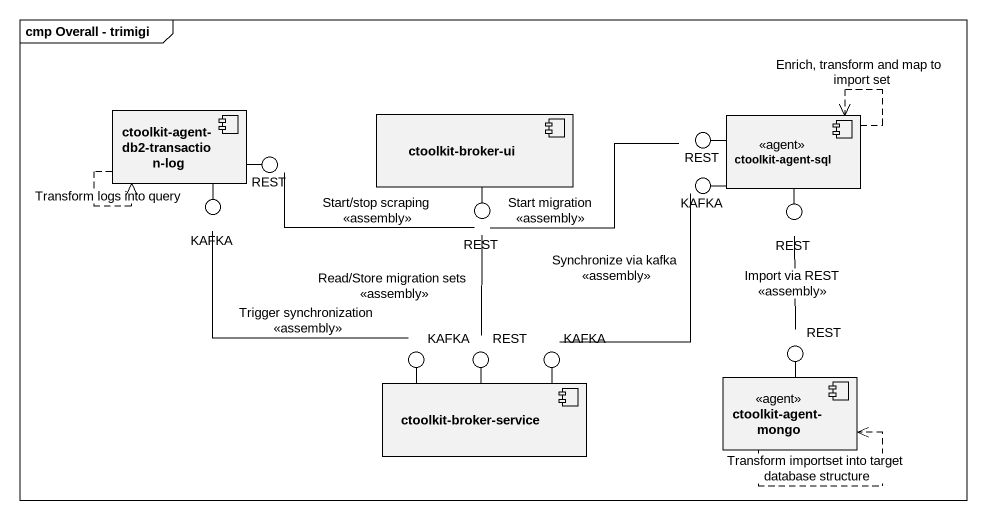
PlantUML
@startuml
mainframe cmp Overall - trimigi
component "ctoolkit-agent-db2-transaction-log" as ctoolkit_agent_db2
component "ctoolkit-broker-ui" as ctoolkit_broker_ui
component "ctoolkit-agent-sql" as ctoolkit_agent_sql <<agent>>
() KAFKA
() REST
() "REST" as REST_2
() "REST" as REST_3
() "KAFKA" as KAFKA_2
() "REST" as REST_4
() "KAFKA" as KAFKA_3
() "REST" as REST_5
() "KAFKA" as KAFKA_4
() "REST" as REST_6
component "ctoolkit-broker-service" as ctoolkit_broker_service
component "ctoolkit-agent-mongo" as ctoolkit_agent_mongo <<agent>>
ctoolkit_agent_db2 -- KAFKA
ctoolkit_agent_db2 -right- REST
ctoolkit_broker_ui -- REST_2
ctoolkit_agent_sql -left- REST_3
ctoolkit_agent_sql -left- KAFKA_2
ctoolkit_agent_sql -- REST_4
ctoolkit_broker_service -up- KAFKA_3
ctoolkit_broker_service -up- REST_5
ctoolkit_broker_service -up- KAFKA_4
ctoolkit_agent_mongo -up- REST_6
ctoolkit_agent_db2 ..> ctoolkit_agent_db2 : Transform logs into query
ctoolkit_agent_sql ..> ctoolkit_agent_sql : Enrich, transform and map to import set
KAFKA -- KAFKA_3 : Trigger synchronization\n<<assembly>>
REST_2 -left- REST : Start/stop scraping\n<<assembly>>
REST_2 -right- REST_3 : Start migration\n<<assembly>>
REST_2 -- REST_5 : Read/Store migration sets\n<<assembly>>
REST_4 -- REST_6 : Import via REST\n<<assembly>>
KAFKA_4 -up- KAFKA_2 : Synchronize via kafka\n<<assembly>>
ctoolkit_agent_mongo ..> ctoolkit_agent_mongo : Transform importset into target database structure
@enduml
